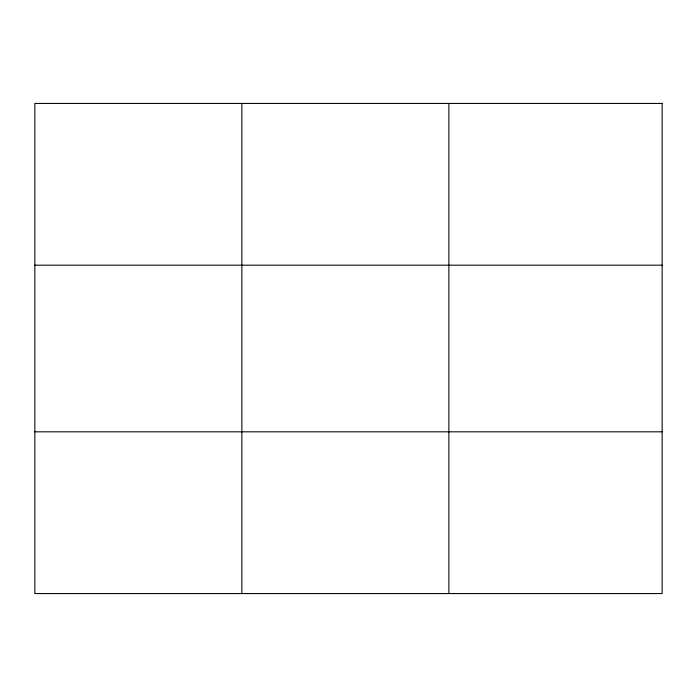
<?xml version="1.0" encoding="UTF-8"?>
<svg xmlns="http://www.w3.org/2000/svg" width="697" height="697" viewBox="0 0 697 697"><rect width="100%" height="100%" fill="white"/><g stroke="black" fill="none" stroke-linecap="round" stroke-linejoin="round"><path stroke-width="1.05" d="M241.859 593.565L241.859 103.435M448.868 593.565L448.868 103.435M34.85 265.182L662.15 265.182M34.85 431.818L662.15 431.818M662.15 103.435L662.15 593.565L34.85 593.565L34.85 103.435L662.15 103.435"/></g></svg>
